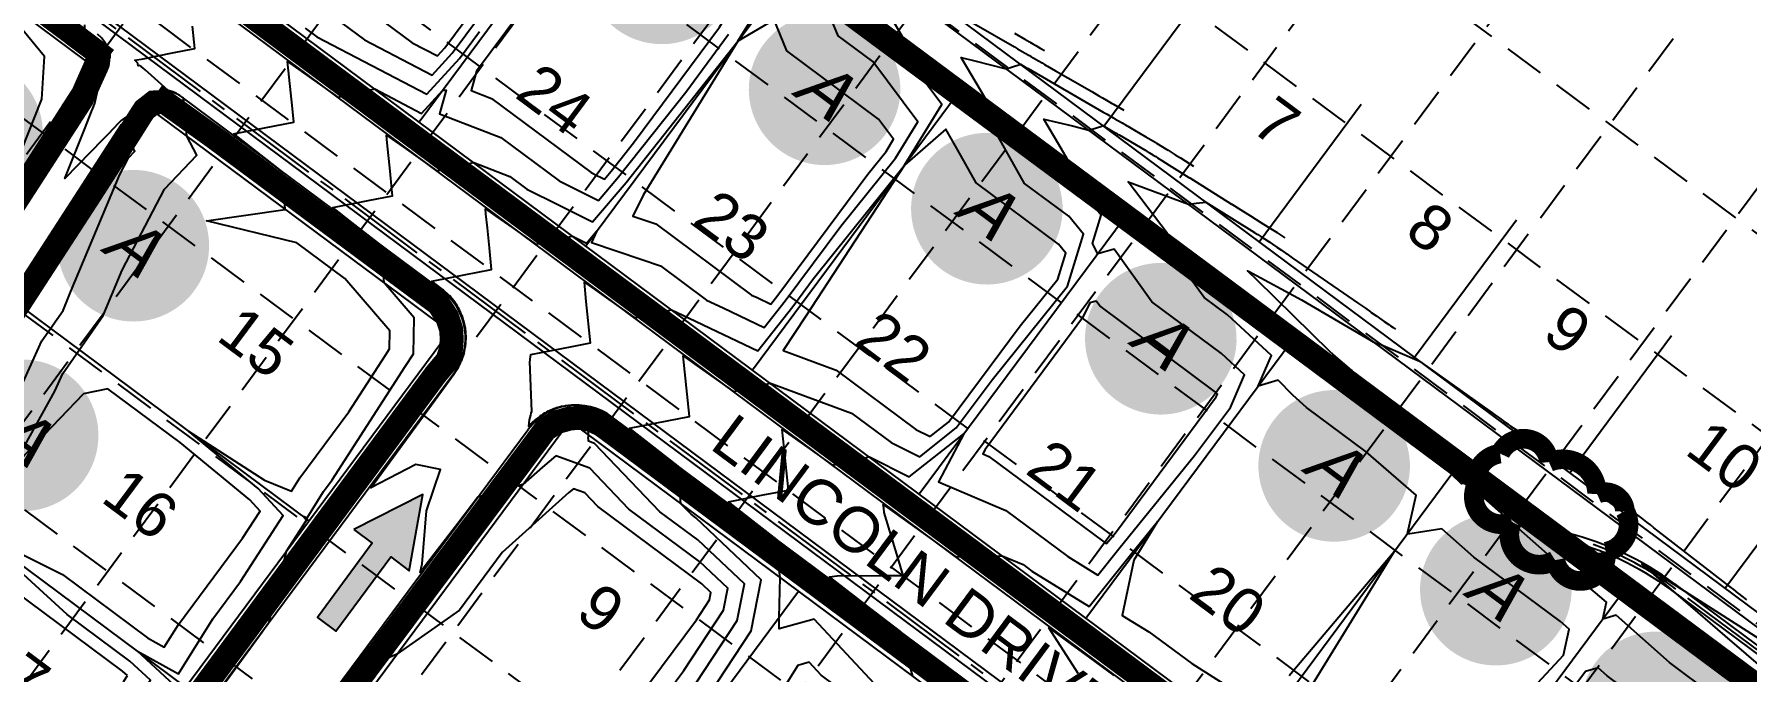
# Model space of a CAD drawing. Header units: feet. Extents: x 2260 to 6199, y 3666 to 7344.
# Drawn here: x 3782 to 4353, y 6305 to 6517 of the extents above; entities that cross this region are included whole.
import ezdxf
from ezdxf.enums import TextEntityAlignment as Align

# ---------------------------------------------------------------- set-up
doc = ezdxf.new("R2010")
doc.units = ezdxf.units.FT
doc.header["$LTSCALE"] = 40
doc.header["$MEASUREMENT"] = 0
doc.linetypes.add('CENTER2', pattern=[1.125, 0.75, -0.125, 0.125, -0.125])
doc.linetypes.add('HIDDEN', pattern=[0.375, 0.25, -0.125])
doc.layers.get('0').update_dxf_attribs({"linetype": 'CONTINUOUS'})
for name, color, linetype in [('ALTURA LOGO', 4, 'CONTINUOUS'), ('BOUNDARY-LINE', 1, 'CONTINUOUS'), ('CL-STORM', 4, 'CENTER2'), ('CONTROL', 8, 'CONTINUOUS'), ('EOP-PROP', 4, 'CONTINUOUS'), ('EROSION BLANKETS', 84, 'CONTINUOUS'), ('FLOW-ARROWS', 253, 'CONTINUOUS'), ('GRID', 254, 'HIDDEN'), ('INLET', 3, 'CONTINUOUS'), ('INLET PROTECTION', 5, 'CONTINUOUS'), ('LOT-NOS', 4, 'CONTINUOUS'), ('lots-line', 4, 'CONTINUOUS'), ('PC', 43, 'CONTINUOUS'), ('ST-ROW', 2, 'CONTINUOUS'), ('STORM', 3, 'CONTINUOUS'), ('STREET-NAME', 3, 'CONTINUOUS')]:
    doc.layers.add(name, color=color, linetype=linetype)
doc.styles.add('altura', font='ARIAL.TTF', dxfattribs={"oblique": 15})
doc.styles.get("Standard").update_dxf_attribs({"font": 'ARIAL.TTF'})

# ---------------------------------------------------------------- blocks, each defined once
blk = doc.blocks.new('arrow')
blk.add_lwpolyline([(-67.01, -25.36), (-59.33, -25.42), (-59.57, -56.14), (-51.89, -56.2), (-51.65, -25.48), (-43.97, -25.54), (-55.3, -2.41), (-67.01, -25.36)], close=True)
at = {"color": 254}
for points in [[(-43.97, -25.54), (-67.01, -25.36), (-55.3, -2.41), (-67.01, -25.36)], [(-59.57, -56.14), (-51.89, -56.2), (-59.33, -25.42), (-51.65, -25.48)]]:
    blk.add_solid(points, dxfattribs=at)

msp = doc.modelspace()

# ---------------------------------------------------------------- hatches: boundary and pattern name
at = {"layer": 'ALTURA LOGO'}
h = msp.add_hatch(color=42, dxfattribs=at)
edge = h.paths.add_edge_path()
edge.add_ellipse((3991.58, 6539.26), major_axis=(15.08, 20.26), ratio=1, start_angle=269.9984, end_angle=449.9984)
edge.add_ellipse((3991.58, 6539.26), major_axis=(15.08, 20.26), ratio=1, start_angle=89.9974, end_angle=269.9974)
h.paths.add_polyline_path([(3967.12, 6544.51), (4003.3, 6517.57), (4016.68, 6535.54), (3980.49, 6562.47)], flags=24)
h = msp.add_hatch(color=42, dxfattribs=at)
edge = h.paths.add_edge_path()
edge.add_ellipse((4045.85, 6498.99), major_axis=(15.08, 20.26), ratio=1, start_angle=269.9984, end_angle=449.9984)
edge.add_ellipse((4045.85, 6498.99), major_axis=(15.08, 20.26), ratio=1, start_angle=89.9974, end_angle=269.9974)
h.paths.add_polyline_path([(4021.39, 6504.23), (4057.57, 6477.3), (4070.94, 6495.26), (4034.76, 6522.2)], flags=24)
h = msp.add_hatch(color=42, dxfattribs=at)
edge = h.paths.add_edge_path()
edge.add_ellipse((3760.08, 6484.18), major_axis=(15.08, 20.26), ratio=1, start_angle=269.9984, end_angle=449.9984)
edge.add_ellipse((3760.08, 6484.18), major_axis=(15.08, 20.26), ratio=1, start_angle=89.9974, end_angle=269.9974)
h.paths.add_polyline_path([(3735.62, 6489.42), (3771.8, 6462.49), (3785.17, 6480.45), (3748.99, 6507.38)], flags=24)
h = msp.add_hatch(color=42, dxfattribs=at)
edge = h.paths.add_edge_path()
edge.add_ellipse((4099.94, 6459.2), major_axis=(15.08, 20.26), ratio=1, start_angle=269.9984, end_angle=449.9984)
edge.add_ellipse((4099.94, 6459.2), major_axis=(15.08, 20.26), ratio=1, start_angle=89.9974, end_angle=269.9974)
h.paths.add_polyline_path([(4075.48, 6464.44), (4111.66, 6437.51), (4125.03, 6455.47), (4088.85, 6482.41)], flags=24)
h = msp.add_hatch(color=42, dxfattribs=at)
edge = h.paths.add_edge_path()
edge.add_ellipse((3815.46, 6446.88), major_axis=(15.08, 20.26), ratio=1, start_angle=269.9984, end_angle=449.9984)
edge.add_ellipse((3815.46, 6446.88), major_axis=(15.08, 20.26), ratio=1, start_angle=89.9974, end_angle=269.9974)
h.paths.add_polyline_path([(3791, 6452.13), (3827.18, 6425.19), (3840.55, 6443.15), (3804.37, 6470.09)], flags=24)
h = msp.add_hatch(color=42, dxfattribs=at)
edge = h.paths.add_edge_path()
edge.add_ellipse((4157.92, 6415.89), major_axis=(15.08, 20.26), ratio=1, start_angle=269.9984, end_angle=449.9984)
edge.add_ellipse((4157.92, 6415.89), major_axis=(15.08, 20.26), ratio=1, start_angle=89.9974, end_angle=269.9974)
h.paths.add_polyline_path([(4133.46, 6421.13), (4169.64, 6394.2), (4183.01, 6412.16), (4146.83, 6439.1)], flags=24)
h = msp.add_hatch(color=42, dxfattribs=at)
edge = h.paths.add_edge_path()
edge.add_ellipse((3778.57, 6383.72), major_axis=(15.08, 20.26), ratio=1, start_angle=269.9984, end_angle=449.9984)
edge.add_ellipse((3778.57, 6383.72), major_axis=(15.08, 20.26), ratio=1, start_angle=89.9974, end_angle=269.9974)
h.paths.add_polyline_path([(3754.11, 6388.97), (3790.29, 6362.03), (3803.66, 6379.99), (3767.48, 6406.93)], flags=24)
h = msp.add_hatch(color=42, dxfattribs=at)
edge = h.paths.add_edge_path()
edge.add_ellipse((4215.7, 6373.55), major_axis=(15.08, 20.26), ratio=1, start_angle=269.9984, end_angle=449.9984)
edge.add_ellipse((4215.7, 6373.55), major_axis=(15.08, 20.26), ratio=1, start_angle=89.9974, end_angle=269.9974)
h.paths.add_polyline_path([(4191.24, 6378.79), (4227.42, 6351.85), (4240.79, 6369.82), (4204.61, 6396.75)], flags=24)
h = msp.add_hatch(color=42, dxfattribs=at)
edge = h.paths.add_edge_path()
edge.add_ellipse((4269.59, 6332.33), major_axis=(15.08, 20.26), ratio=1, start_angle=269.9984, end_angle=449.9984)
edge.add_ellipse((4269.59, 6332.33), major_axis=(15.08, 20.26), ratio=1, start_angle=89.9974, end_angle=269.9974)
h.paths.add_polyline_path([(4245.13, 6337.57), (4281.31, 6310.64), (4294.68, 6328.6), (4258.5, 6355.53)], flags=24)
h = msp.add_hatch(color=42, dxfattribs=at)
edge = h.paths.add_edge_path()
edge.add_ellipse((4323.19, 6293.14), major_axis=(15.08, 20.26), ratio=1, start_angle=269.9984, end_angle=449.9984)
edge.add_ellipse((4323.19, 6293.14), major_axis=(15.08, 20.26), ratio=1, start_angle=89.9974, end_angle=269.9974)
h.paths.add_polyline_path([(4298.72, 6298.38), (4334.91, 6271.45), (4348.28, 6289.41), (4312.1, 6316.34)], flags=24)

# ---------------------------------------------------------------- linework, layer by layer
at = {"layer": 'BOUNDARY-LINE', "color": 7}
msp.add_line((4435.88, 6265.94), (3811.86, 6729.77), dxfattribs=at)
at = {"layer": 'CL-STORM', "color": 7}
for p, q in [((4379.6, 6095.57), (3749.2, 6564.15)), ((4429.91, 6257.91), (4328.45, 6333.33))]:
    msp.add_line(p, q, dxfattribs=at)
msp.add_arc((4268.8, 6253.07), 100, 53.3765, 76.0822, dxfattribs=at)
at = {"layer": 'EOP-PROP', "color": 7}
for p, q in [((4433.49, 6262.73), (3817.9, 6720.3)), ((4426.33, 6253.1), (3810.74, 6710.66)), ((4394.99, 6116.28), (3734.09, 6607.53)), ((3801.74, 6494.33), (3806.66, 6505.13)), ((3918.07, 6432.15), (3831.73, 6496.33)), ((3801.74, 6494.33), (3731.24, 6385.45)), ((3811.39, 6487.15), (3818.28, 6494.93)), ((3811.39, 6487.15), (3741.31, 6378.93)), ((3532.61, 5880.05), (3922.19, 6404.17)), ((4376.5, 6091.4), (3975.05, 6389.8)), ((3557.48, 5861.54), (3947.07, 6385.68))]:
    msp.add_line(p, q, dxfattribs=at)
for centre, radius, start, end in [((3797.56, 6509.27), 10, 335.5092, 53.3765), ((3825.76, 6488.31), 10, 53.3765, 138.4812), ((3906.14, 6416.1), 20, 323.3765, 53.3765), ((3963.12, 6373.75), 20, 53.3765, 143.3765)]:
    msp.add_arc(centre, radius, start, end, dxfattribs=at)
at = {"layer": 'EROSION BLANKETS', "const_width": 8}
for points in [[(4602.61, 6185.54), (4594.7, 6185.77), (4581.32, 6188.16), (4548.13, 6193.66), (4524.08, 6198.81), (4500.36, 6207.34), (4479.13, 6216.28), (4450.8, 6231.64), (4430.94, 6244.43), (4165.96, 6441.59), (4022.75, 6547.63), (3801.04, 6712.75), (3796.89, 6714.47), (3794.32, 6715.02), (3793.53, 6715.06)], [(3752.68, 6599.32), (4178.75, 6282.76), (4404.64, 6114.81), (4413.53, 6108.72), (4433.02, 6097.11), (4451.27, 6088.64), (4461.99, 6084.14), (4485.49, 6075.83), (4501.27, 6071.76), (4522.49, 6067.49), (4546.56, 6065.09), (4580.65, 6064.83), (4598.92, 6066.37), (4605.35, 6068.5), (4607.87, 6070.86), (4610.49, 6074.4), (4612.13, 6078.17), (4612.4, 6081.29), (4612.25, 6086.79), (4608.82, 6122.23), (4603.5, 6181.15), (4602.91, 6188.52)], [(3626.94, 6453.09), (3647.5, 6485.62), (3660.9, 6511.98), (3680.07, 6549.72), (3694.84, 6574.31), (3701.06, 6581.16), (3706.58, 6580.88), (3716.31, 6577.5), (3740.2, 6558.66), (3793.82, 6518.55), (3806.63, 6508.9)], [(3723.69, 6381.51), (3761.43, 6439.52), (3761.75, 6439.95), (3763.67, 6442.91), (3766.49, 6447.25), (3798.73, 6497.43), (3800.72, 6501.97), (3802.82, 6506.68), (3803.97, 6510.09), (3803.96, 6512.1)], [(3827.18, 6494.85), (3822.25, 6494.58), (3819.14, 6492.15), (3818, 6490.39), (3814.28, 6484.49), (3801.41, 6464.47), (3779.06, 6430.1), (3739.82, 6369.14)], [(3822.68, 6497.02), (3842.26, 6483.03), (3917.15, 6427.5), (3920.01, 6423.14), (3921.36, 6419.07), (3921.59, 6415.67), (3921.28, 6412.19), (3920.13, 6408.69), (3916.19, 6404.02), (3836.78, 6296.86)], [(3888.24, 6299.25), (3952.84, 6385.69), (3956.5, 6388.09), (3960.99, 6389.35), (3964.54, 6389.58), (3968.22, 6388.74), (3971.27, 6387.33), (3973.4, 6385.81), (4379.05, 6084.31), (4392.82, 6074.72), (4408.69, 6065.45), (4411.34, 6064.09)]]:
    msp.add_lwpolyline(points, dxfattribs=at)
at = {"layer": 'FLOW-ARROWS', "color": 7}
for points in [[(3994.27, 6483.01, 0, 1.67, 0), (3997.3, 6486.99, 0, 0, 0), (4005.58, 6497.87, 0, 0, 0)], [(4087.36, 6492.42, 0, 1.67, 0), (4084.3, 6488.46, 0, 0, 0), (4080.23, 6483.18, 0, 0, 0)], [(4049.84, 6441.7, 0, 1.67, 0), (4052.87, 6445.68, 0, 0, 0), (4061.15, 6456.57, 0, 0, 0)], [(4142.93, 6451.12, 0, 1.67, 0), (4139.87, 6447.16, 0, 0, 0), (4135.8, 6441.87, 0, 0, 0)], [(3822.18, 6432.66, 0, 1.67, 0), (3818.53, 6429.25, 0, 0, 0), (3813.42, 6424.46, 0, 0, 0)], [(3806.43, 6412.3, 0, 1.67, 0), (3808.65, 6416.78, 0, 0, 0), (3811.12, 6421.76, 0, 0, 0)], [(4105.41, 6400.4, 0, 1.67, 0), (4108.44, 6404.38, 0, 0, 0), (4116.72, 6415.26, 0, 0, 0)], [(4198.5, 6409.81, 0, 1.67, 0), (4195.45, 6405.85, 0, 0, 0), (4191.37, 6400.57, 0, 0, 0)], [(3839.12, 6382.44, 0, 1.67, 0), (3835.11, 6385.43, 0, 0, 0), (3823.96, 6393.72, 0, 0, 0)], [(4160.98, 6359.09, 0, 1.67, 0), (4164.01, 6363.07, 0, 0, 0), (4172.29, 6373.95, 0, 0, 0)], [(4254.07, 6368.51, 0, 1.67, 0), (4251.02, 6364.55, 0, 0, 0), (4246.94, 6359.26, 0, 0, 0)], [(3932.99, 6344.23, 0, 1.67, 0), (3931.07, 6339.61, 0, 0, 0), (3925.94, 6327.29, 0, 0, 0)], [(3797.96, 6327.06, 0, 1.67, 0), (3793.94, 6330.05, 0, 0, 0), (3782.8, 6338.35, 0, 0, 0)], [(4216.55, 6317.79, 0, 1.67, 0), (4219.58, 6321.77, 0, 0, 0), (4227.86, 6332.65, 0, 0, 0)], [(4309.64, 6327.2, 0, 1.67, 0), (4306.59, 6323.24, 0, 0, 0), (4302.51, 6317.96, 0, 0, 0)]]:
    msp.add_lwpolyline(points, format="xyseb", dxfattribs=at)
at = {"layer": 'GRID', "linetype": 'HIDDEN', "ltscale": 1.35}
for p, q in [((3427.64, 7139.57), (6030.07, 5210.4)), ((3395.08, 7098.88), (5997.51, 5169.71)), ((3363.96, 7056.9), (5966.39, 5127.73)), ((3332.84, 7014.93), (5935.28, 5085.76)), ((3301.73, 6972.95), (5904.16, 5043.78)), ((3270.61, 6930.98), (5873.05, 5001.81)), ((3239.5, 6889.01), (5841.93, 4959.83)), ((4065.21, 6862.27), (2976.02, 5392.97)), ((3208.38, 6847.03), (5810.82, 4917.86)), ((4107.19, 6831.16), (3018, 5361.86)), ((3177.27, 6805.06), (5779.7, 4875.88)), ((4149.16, 6800.04), (3059.97, 5330.74)), ((4191.13, 6768.93), (3101.95, 5299.63)), ((4233.11, 6737.81), (3143.92, 5268.51)), ((4275.08, 6706.7), (3185.9, 5237.39)), ((4317.06, 6675.58), (3227.87, 5206.28)), ((4359.03, 6644.46), (3269.85, 5175.16)), ((4401.01, 6613.35), (3311.82, 5144.05)), ((4442.98, 6582.23), (3353.8, 5112.93)), ((4484.96, 6551.12), (3395.77, 5081.82))]:
    msp.add_line(p, q, dxfattribs=at)
at = {"layer": 'INLET', "color": 7}
msp.add_lwpolyline([(4293.6, 6351.14), (4292.1, 6349.13), (4280.07, 6358.08), (4281.56, 6360.09)], close=True, dxfattribs=at)
msp.add_lwpolyline([(4293.6, 6351.14), (4292.1, 6349.13), (4280.07, 6358.08), (4281.56, 6360.09)], close=True, dxfattribs=at)
msp.add_lwpolyline([(4293.6, 6351.14), (4292.1, 6349.13), (4280.07, 6358.08), (4281.56, 6360.09)], close=True, dxfattribs=at)
at = {"layer": 'INLET PROTECTION', "color": 170, "ltscale": 100, "const_width": 6.54}
msp.add_lwpolyline([(4287.32, 6374.81, 0.520567), (4287.32, 6374.81, 0.765195), (4271.01, 6377.64, 0.417879), (4262.95, 6366.93, 0.6649), (4275, 6354.79, 0.744833), (4289.36, 6342.15, 0.975642), (4306.21, 6344.93, 0.520567), (4312.63, 6358.57, 0.520567), (4303.33, 6364.23, 0.540264), (4287.32, 6374.81)], format="xyb", close=True, dxfattribs=at)
at = {"layer": 'lots-line', "color": 7}
for p, q in [((4423.94, 6249.89), (3799.93, 6713.72)), ((3910.69, 6488.1), (3979.29, 6580.4)), ((3966.26, 6446.8), (4034.86, 6539.09)), ((4138.91, 6486.67), (4172.97, 6532.5)), ((3803.97, 6505.13), (3727.88, 6387.62)), ((4021.83, 6405.49), (4090.43, 6497.79)), ((3820.05, 6493.17), (3744.67, 6376.75)), ((4190.68, 6448.2), (4224.71, 6493.98)), ((4077.4, 6364.19), (4146, 6456.48)), ((4242.44, 6409.72), (4276.45, 6455.47)), ((3777.3, 6427.14), (3874, 6355.26)), ((4294.21, 6371.24), (4328.19, 6416.95)), ((4132.97, 6322.88), (4201.57, 6415.18)), ((4345.97, 6332.76), (4379.93, 6378.44)), ((4188.54, 6281.58), (4257.14, 6373.87)), ((3739.67, 6369.14), (3832.84, 6299.89)), ((4037.2, 6331.76), (3989.53, 6267.62)), ((4244.11, 6240.27), (4312.71, 6332.57))]:
    msp.add_line(p, q, dxfattribs=at)
at = {"layer": 'PC', "color": 43, "flags": 128}
for points, elevation in [([(4010.79, 6519.61), (4013.29, 6523.65), (4011.39, 6526.21), (3978.84, 6550.41), (3973.89, 6562.71), (3961.39, 6556.32), (3949.34, 6531.3), (3929.81, 6505.04), (3928.06, 6498.54), (3934.85, 6495.93), (3968.08, 6471.23), (3970.18, 6470.19), (3971.21, 6469.67), (3972.46, 6469.05), (3974.7, 6471.68), (3982.15, 6481.09), (4010.79, 6519.61)], 559), ([(3876.59, 6538.11), (3908.36, 6514.49), (3916.81, 6510.08), (3919.33, 6512.83), (3948.41, 6551.96)], 561), ([(3766.66, 6449.68), (3784.95, 6495.71), (3785.86, 6509.94), (3767.14, 6532.51)], 561), ([(3839.48, 6292.36), (3858.39, 6318.27), (3860.78, 6321.56), (3862.18, 6327.33), (3866.51, 6345.19), (3873.13, 6355.43), (3871.78, 6356.91), (3873.42, 6356.26), (3878.89, 6365.04), (3881.73, 6368.86), (3906.07, 6406.67), (3908.85, 6410.89), (3909.08, 6422.81), (3899.04, 6434.46), (3898.51, 6441.63), (3898.13, 6446.97), (3888.33, 6454.63), (3881.95, 6459.63), (3893.75, 6461.92), (3901.88, 6463.5), (3901.66, 6465.71), (3901.05, 6471.74), (3900.1, 6481.13), (3899.84, 6483.71), (3901.77, 6482.34), (3906.47, 6479.03), (3916.63, 6471.85), (3923.32, 6473.34), (3928.89, 6474.58), (3940.99, 6469.92), (3946.58, 6465.76), (3957.11, 6460.52), (3962.27, 6457.95), (3968.5, 6454.85), (3979.68, 6467.97), (4016.96, 6515.02), (4029.48, 6535.24)], 557), ([(3874.66, 6528.73), (3892.5, 6515.47), (3915.04, 6503.71), (3921.74, 6511.04), (3939.64, 6535.12)], 560), ([(3977.46, 6276.53), (3998.94, 6305.43), (4012.13, 6325.48), (4013.56, 6332.78), (4004.25, 6341.59), (3980.62, 6359.15), (3967.56, 6372.81), (3956.25, 6376.9), (3951.79, 6373.17), (3945.24, 6367.29), (3941.73, 6366.3), (3930.28, 6363.09), (3923.58, 6354.38), (3912.69, 6340.21), (3911.82, 6339.07), (3911.06, 6338.07), (3911.73, 6340.92), (3913.21, 6358.55), (3917.85, 6372.34), (3909.63, 6374.02), (3894.61, 6366.22), (3918.13, 6398.47), (3921.39, 6402.92), (3922.27, 6404.12), (3922.73, 6404.76), (3922.85, 6404.93), (3923.28, 6405.58), (3923.4, 6405.77), (3923.78, 6406.43), (3923.9, 6406.65), (3924.02, 6406.88), (3924.36, 6407.54), (3924.66, 6408.2), (3924.78, 6408.46), (3925.03, 6409.11), (3925.14, 6409.4), (3925.24, 6409.7), (3925.46, 6410.35), (3925.56, 6410.68), (3925.74, 6411.32), (3925.82, 6411.67), (3925.96, 6412.31), (3926.07, 6412.92), (3926.13, 6413.3), (3926.18, 6413.7), (3926.26, 6414.3), (3926.29, 6414.72), (3926.33, 6415.31), (3926.34, 6415.75), (3926.36, 6416.32), (3926.34, 6416.87), (3926.33, 6417.33), (3926.29, 6417.86), (3926.25, 6418.34), (3926.19, 6418.83), (3926.13, 6419.34), (3926.04, 6419.83), (3925.95, 6420.34), (3925.84, 6420.8), (3925.72, 6421.33), (3925.6, 6421.77), (3925.44, 6422.3), (3925.26, 6422.85), (3925.12, 6423.26), (3924.97, 6423.65), (3924.75, 6424.21), (3924.49, 6424.77), (3924.33, 6425.13), (3924.15, 6425.47), (3923.86, 6426.03), (3923.68, 6426.35), (3923.35, 6426.91), (3922.98, 6427.48), (3922.8, 6427.76), (3922.61, 6428.03), (3922.2, 6428.59), (3921.75, 6429.15), (3921.56, 6429.38), (3921.37, 6429.6), (3920.89, 6430.14), (3920.36, 6430.68), (3920.17, 6430.87), (3919.99, 6431.04), (3919.42, 6431.56), (3918.81, 6432.07), (3918.64, 6432.21), (3918.38, 6432.42), (3918.31, 6432.47), (3914.92, 6435.12), (3921.18, 6436.34), (3934.85, 6438.99), (3934.13, 6446.17), (3933.45, 6452.85), (3932.98, 6457.49), (3932.81, 6459.2), (3936.33, 6456.72), (3942.05, 6452.68), (3946.72, 6449.37), (3949.6, 6447.35), (3952.57, 6448.01), (3955.21, 6448.59), (3961.86, 6450.07), (3966.52, 6447.75), (3969.99, 6451.82), (3968.11, 6447.97), (3984.89, 6442.33), (3991.16, 6440.22), (4006.53, 6428.79), (4012.04, 6426.17), (4025.77, 6419.63), (4032.76, 6428.52), (4051.23, 6453.37), (4069.45, 6476.01), (4076.89, 6488.09), (4061.93, 6508.22), (4050.39, 6516.8), (4044.08, 6532.24)], 556), ([(3994.75, 6288.63), (4016.74, 6322.06), (4019.12, 6334.21), (4003.61, 6348.89), (3990.97, 6358.28), (3969.21, 6381.05), (3967.13, 6381.8), (3967.12, 6381.87), (3967.15, 6381.99), (3967.13, 6382.33), (3967.03, 6382.93), (3967.11, 6383.28), (3967.14, 6383.37), (3967.16, 6383.41), (3967.16, 6383.42), (3967.16, 6383.42), (3967.17, 6383.43), (3967.16, 6384.2), (3967.12, 6384.33), (3967.04, 6385.62), (3966.97, 6386.58), (3966.78, 6387.05), (3966.53, 6387.65), (3966.39, 6388.48), (3966.29, 6389.1), (3965.87, 6389.91), (3964.97, 6392.09), (3964.61, 6392.6), (3964.15, 6393.2), (3963.71, 6393.73), (3963.5, 6393.75), (3963.49, 6393.75), (3963.48, 6393.75), (3962.49, 6393.77), (3961.6, 6393.74), (3961.49, 6393.74), (3960.66, 6393.67), (3960.49, 6393.66), (3959.71, 6393.56), (3959.49, 6393.53), (3959.24, 6393.49), (3958.5, 6393.35), (3958.2, 6393.28), (3957.52, 6393.12), (3956.92, 6392.95), (3956.55, 6392.84), (3956, 6392.66), (3955.59, 6392.52), (3955.14, 6392.34), (3954.65, 6392.14), (3954.15, 6391.91), (3953.73, 6391.72), (3953.19, 6391.44), (3952.83, 6391.25), (3952.51, 6391.07), (3951.95, 6390.74), (3951.35, 6390.34), (3951.1, 6390.18), (3950.89, 6390.02), (3950.28, 6389.58), (3950.11, 6389.45), (3949.48, 6388.94), (3949.36, 6388.83), (3948.72, 6388.26), (3948.64, 6388.18), (3947.99, 6387.54), (3947.96, 6387.5), (3947.3, 6386.78), (3947.24, 6386.71), (3947.25, 6386.81), (3947.38, 6387.88), (3947.53, 6388.84), (3947.71, 6389.69), (3947.9, 6390.44), (3948.1, 6391.12), (3948.32, 6391.71), (3947.66, 6408.31), (3947.69, 6408.75), (3947.71, 6409.08), (3947.89, 6410.61), (3961.67, 6413.29), (3967.82, 6414.48), (3966.43, 6428.26), (3965.78, 6434.69), (3977.4, 6426.49), (3982.57, 6422.84), (3985.89, 6423.58), (3990.63, 6424.63), (3994.83, 6425.56), (4000.72, 6422.76), (4023.6, 6411.86), (4035.25, 6426.67), (4042.17, 6435.99), (4072.53, 6473.71), (4084.94, 6493.86), (4071.63, 6511.77), (4071.69, 6515.15), (4071.72, 6516.68), (4065.82, 6526.64)], 555), ([(4083.56, 6527.82), (4109.15, 6513.06), (4110.17, 6512.47), (4110.94, 6512.03), (4112.72, 6511), (4113.5, 6510.55), (4113.66, 6510.46), (4113.8, 6510.38), (4114.11, 6510.19), (4114.57, 6509.93), (4115.36, 6509.47), (4115.43, 6509.43), (4117.11, 6508.47), (4118.35, 6507.75), (4119.17, 6507.28), (4119.75, 6506.94), (4120.19, 6506.69), (4122.87, 6505.14), (4126.96, 6502.79), (4134.92, 6498.19), (4137.3, 6496.82), (4138.43, 6496.17), (4139.81, 6495.37), (4141.53, 6494.38), (4142.2, 6493.99), (4145.56, 6492.06)], 555), ([(3769.34, 6348.56), (3791.79, 6337.36), (3820.12, 6316.3), (3825.76, 6313.21), (3830.49, 6320.73), (3851.84, 6349.45), (3857.69, 6358.5), (3854.27, 6362.24), (3831.04, 6381.28), (3806.96, 6399.18), (3798.88, 6397.56), (3775.13, 6372.91), (3789.26, 6398.41), (3791.93, 6404.3), (3805.41, 6423.68), (3806.25, 6425.71), (3811.71, 6438.78), (3825.83, 6465.69), (3836.58, 6476.99), (3833.23, 6483.38), (3832.96, 6487.22), (3832.19, 6495.99), (3831.96, 6496.17), (3831.74, 6496.34), (3831.71, 6496.36), (3830.94, 6496.95), (3830.78, 6497.05), (3830.1, 6497.47), (3829.76, 6497.64), (3829.21, 6497.9), (3828.66, 6498.11), (3828.3, 6498.24), (3827.49, 6498.46), (3827.37, 6498.49), (3827.02, 6498.55), (3821.46, 6503.56), (3819.34, 6505.44), (3818.59, 6506.1), (3818.2, 6506.42), (3817.97, 6506.61), (3817.81, 6506.73), (3817.71, 6506.81), (3817.63, 6506.87), (3817.02, 6506.83), (3816.98, 6507.47), (3816.97, 6507.51), (3816.96, 6507.56), (3816.94, 6507.62), (3816.92, 6507.68), (3816.88, 6507.75), (3816, 6508.64), (3818.68, 6509.16), (3828.51, 6511.07), (3835.94, 6512.51), (3835.18, 6520.04)], 559), ([(3776.74, 6397.04), (3784.96, 6415.18), (3792.01, 6425.33), (3794.55, 6431.41), (3810.92, 6470.63), (3813.79, 6476.1), (3815.97, 6478.4), (3814.52, 6481.16), (3816.49, 6485.35), (3816.67, 6487.95), (3816.95, 6491.66), (3814.81, 6491.02), (3811.42, 6488.61), (3810.54, 6487.7), (3807.02, 6484.07), (3805.28, 6482.27), (3792.63, 6469.22), (3799.36, 6486.11), (3801.54, 6491.56), (3802.16, 6493.13), (3802.63, 6494.3), (3803.51, 6498.34), (3803.24, 6500.54), (3802.73, 6503.9), (3802.89, 6504.7), (3802.51, 6506.21), (3801.63, 6510.35), (3801.23, 6511.09), (3800.72, 6511.71), (3800.14, 6512.2), (3799.64, 6512.49), (3799.23, 6520.48)], 560), ([(3872.73, 6519.35), (3876.63, 6516.45), (3913.26, 6497.33), (3924.15, 6509.24), (3930.86, 6518.27)], 559), ([(4029.05, 6522.07), (4016.96, 6515.02), (3985.38, 6463.73), (3981.96, 6456.74), (3987.56, 6454.86), (3989.65, 6454.16), (4021.53, 6430.46), (4023.36, 6429.59), (4027.94, 6427.41), (4030.27, 6430.37), (4060.29, 6470.76), (4066.36, 6478.3), (4068.84, 6482.33), (4063.85, 6489.04), (4033.25, 6511.79), (4029.05, 6522.07)], 557), ([(3828.98, 6300.65), (3816.79, 6311.82), (3830.49, 6304.31), (3841.97, 6322.56), (3851.21, 6335), (3865.41, 6356.97), (3857.1, 6366.05), (3833.87, 6385.09), (3859.12, 6368.77), (3868.22, 6365.14), (3870.96, 6369.53), (3887.29, 6391.5), (3899.46, 6410.41), (3900.85, 6412.52), (3900.96, 6418.48), (3885.93, 6435.93), (3869.93, 6447.82), (3839.8, 6455.11), (3866.09, 6458.95), (3865.62, 6465.32), (3865.16, 6471.48), (3849.42, 6483.79), (3848.98, 6484.13), (3849.42, 6484.22), (3868.91, 6488), (3868.45, 6492.61), (3866.87, 6508.21), (3878.57, 6499.95), (3883.66, 6496.36), (3890.24, 6497.82), (3895.92, 6499.08), (3911.48, 6490.96), (3918.57, 6498.7), (3919.68, 6498.69), (3917.54, 6490.76), (3937.92, 6482.92), (3957.33, 6468.5), (3963.65, 6465.35), (3966.74, 6463.81), (3970.48, 6461.95), (3977.19, 6469.83), (3999.56, 6498.05), (4013.88, 6517.31)], 558), ([(4109.16, 6517.64), (4112.61, 6515.65), (4114.14, 6514.76), (4114.44, 6514.59), (4114.71, 6514.43), (4115.32, 6514.08), (4116.22, 6513.57), (4117.75, 6512.68), (4117.88, 6512.61), (4119.19, 6511.85)], 556), ([(3990.57, 6271.82), (4021.35, 6318.63), (4024.69, 6335.64), (4002.97, 6356.2), (4001.33, 6357.41), (3997.98, 6360.92), (3997.32, 6369.85), (3997.04, 6373.45), (3989.92, 6379.02), (3980.85, 6386.11), (3993.4, 6388.54), (4000.8, 6389.98), (4000.04, 6397.47), (3998.75, 6410.18), (4004.19, 6406.35), (4015.54, 6398.33), (4023.61, 6400.12), (4027.8, 6401.06), (4033.51, 6398.96), (4054.87, 6391.14), (4068.02, 6381.37), (4077.55, 6376.58), (4089.74, 6386.17), (4101.67, 6402.22), (4126.82, 6433.36), (4132.18, 6450.74), (4127.24, 6456.68), (4112.48, 6467.65), (4100.27, 6489.34), (4099.17, 6491.29), (4099.23, 6494.66), (4099.26, 6496.21), (4098.15, 6498.08), (4091.36, 6509.56), (4095.89, 6508.44), (4106.42, 6505.84), (4110.89, 6507.28), (4111.1, 6507.34), (4112.61, 6506.47), (4112.67, 6506.44), (4112.72, 6506.41), (4112.82, 6506.35), (4112.87, 6506.33), (4112.88, 6506.32), (4112.88, 6506.32), (4112.9, 6506.31), (4112.93, 6506.29), (4112.98, 6506.26), (4112.98, 6506.26), (4113.08, 6506.2), (4113.15, 6506.16), (4113.2, 6506.13), (4113.24, 6506.11), (4113.26, 6506.1), (4113.42, 6506.01), (4113.66, 6505.87), (4138.73, 6491.41), (4140.01, 6490.67), (4140.62, 6490.32), (4141.36, 6489.89), (4142.29, 6489.36), (4142.65, 6489.15), (4144.79, 6487.91), (4145.07, 6487.75), (4145.63, 6487.43), (4145.94, 6487.25), (4146.49, 6486.93), (4146.9, 6486.69), (4146.93, 6486.67), (4149.14, 6485.38), (4152.91, 6483.17), (4153.75, 6482.68), (4156.25, 6481.21), (4156.53, 6481.05), (4159.96, 6478.9), (4160.36, 6478.66), (4162.73, 6477.17), (4164.47, 6476.09), (4168.84, 6473.35)], 554), ([(4062.52, 6300.95), (4042.43, 6322.54), (4030.69, 6319.3), (4030.76, 6323.09), (4031, 6336.38), (4030.82, 6338), (4030.01, 6348.95), (4022.06, 6355.16), (4013.83, 6361.6), (4025.43, 6363.85), (4033.77, 6365.47), (4032.35, 6379.47), (4031.72, 6385.68), (4040.26, 6379.65), (4048.51, 6373.83), (4059.23, 6376.21), (4060.82, 6376.51), (4074.03, 6369.87), (4092.31, 6384.25), (4083.8, 6368.24), (4106.32, 6358.68), (4126.92, 6343.37), (4136.95, 6337.18), (4143.94, 6345.88), (4169.17, 6376.96), (4181.1, 6393.01), (4185.85, 6403.92), (4178.15, 6410.99), (4154.96, 6428.22), (4142.32, 6445.69), (4136.88, 6444.21), (4135.16, 6447.57), (4138.08, 6457.04), (4130.67, 6465.94), (4128.59, 6467.49), (4126.72, 6470.82), (4126.73, 6474.74), (4126.75, 6475.78), (4123.89, 6480.62), (4118.95, 6489.05), (4128.44, 6486.75), (4133.91, 6485.41), (4137.89, 6486.63), (4138.65, 6486.87), (4142.54, 6484.62), (4142.72, 6484.52), (4142.81, 6484.47), (4142.91, 6484.41), (4143.04, 6484.34), (4143.09, 6484.31), (4143.39, 6484.13), (4143.43, 6484.11), (4143.51, 6484.06), (4143.56, 6484.04), (4143.63, 6483.99), (4143.69, 6483.96), (4143.7, 6483.96), (4144.01, 6483.77), (4152.94, 6478.54), (4153.22, 6478.38), (4154.05, 6477.89), (4154.15, 6477.84), (4155.29, 6477.12), (4155.42, 6477.04), (4156.21, 6476.55), (4156.79, 6476.18), (4158.25, 6475.28), (4160.7, 6473.74), (4164.29, 6471.5), (4167.3, 6469.61), (4167.51, 6469.48), (4167.6, 6469.43), (4181.47, 6460.75), (4181.56, 6460.69), (4181.57, 6460.69), (4181.57, 6460.69), (4184.58, 6458.81), (4187.81, 6456.79), (4191.28, 6454.62), (4195.02, 6452.28), (4196.68, 6451.24), (4196.89, 6451.1), (4199.25, 6449.46)], 553), ([(4081.07, 6383.28), (4087.16, 6388.08), (4111.03, 6420.18), (4123.6, 6435.75), (4126.28, 6444.44), (4123.81, 6447.41), (4096.37, 6467.81), (4090.26, 6478.66), (4086.3, 6485.69), (4072.53, 6473.71), (4039.64, 6423.41), (4032.02, 6411.94), (4038.99, 6409.39), (4049.66, 6405.48), (4076.3, 6385.68), (4081.07, 6383.28)], 555), ([(4276.33, 6293.56), (4292.12, 6310.49), (4294.05, 6319.21), (4291.15, 6321.72), (4262.3, 6343.16), (4251.61, 6352.62), (4240.31, 6350.81), (4240.13, 6350.98), (4243.08, 6363.81), (4226.35, 6378.25), (4206.49, 6393.02), (4201.9, 6397.1), (4197.09, 6402.04), (4190.39, 6400.14), (4194.84, 6410.36), (4180.14, 6423.85), (4172.35, 6429.64), (4160.98, 6445.35), (4160.61, 6447.56), (4160.04, 6451.03), (4147.03, 6468.17), (4147.01, 6468.19), (4147.04, 6468.18), (4167.2, 6460.66), (4169.78, 6461), (4172.91, 6461.4), (4189.18, 6451.23), (4189.21, 6451.21), (4189.21, 6451.21), (4189.22, 6451.21), (4190.23, 6450.57), (4191.31, 6449.9), (4192.48, 6449.17), (4193.74, 6448.38), (4194.29, 6448.03), (4194.36, 6447.98), (4195.16, 6447.43), (4196.62, 6446.42), (4198.18, 6445.34), (4199.85, 6444.19), (4199.95, 6444.12), (4200.39, 6443.81), (4201.72, 6442.89), (4223.83, 6427.6), (4226.11, 6426.02), (4227.8, 6424.85), (4228.09, 6424.65), (4229.88, 6423.41), (4230.78, 6422.79), (4232.39, 6421.67), (4233.96, 6420.59), (4234.53, 6420.19), (4235.32, 6419.65), (4235.44, 6419.57), (4236.12, 6419.08)], 552), ([(4342.03, 6297.22), (4327.47, 6308.04), (4309.71, 6323.77), (4305.23, 6322.51), (4306.47, 6328.1), (4298.4, 6335.08), (4289.68, 6341.56), (4259.89, 6367.9), (4258.15, 6367.62), (4254.84, 6370.78), (4255.24, 6372.51), (4232.24, 6392.38), (4223.25, 6403.18), (4222.47, 6404.14), (4221.46, 6405.38), (4215.27, 6410.76), (4214.3, 6411.59), (4190.06, 6435.37), (4187.07, 6438.31), (4186.87, 6438.56), (4187.17, 6438.45), (4204.77, 6428.8), (4229.45, 6414.39), (4231.25, 6413.93), (4244.17, 6408.44), (4268.38, 6391.18), (4269.28, 6390.55), (4270.35, 6389.78), (4270.68, 6389.54), (4271.48, 6388.98), (4272.17, 6388.49), (4273.71, 6387.39), (4273.78, 6387.34), (4274.03, 6387.16), (4274.52, 6386.81), (4276.2, 6385.61), (4276.8, 6385.19), (4285.34, 6379.1), (4286.67, 6378.15)], 551), ([(4099.33, 6379.04), (4098.56, 6377.58), (4100.6, 6376.71), (4138.96, 6348.2), (4139.87, 6347.64), (4140.5, 6348.43), (4142.8, 6351.26), (4176.42, 6396.49), (4176.85, 6397.48), (4176.15, 6398.13), (4137.56, 6426.81), (4136.42, 6428.4), (4134.28, 6427.82), (4131.87, 6422.81), (4099.33, 6379.04)], 554), ([(3972.1, 6280.49), (4003.12, 6322.23), (4007.51, 6328.91), (4007.99, 6331.34), (4004.89, 6334.28), (3970.26, 6360.02), (3965.9, 6364.57), (3962.13, 6365.94), (3960.65, 6364.69), (3938.36, 6344.69), (3924.11, 6325.52), (3903.3, 6310.86), (3898.19, 6308.47), (3885.15, 6302.37)], 557), ([(4075.26, 6303.48), (4074.19, 6307.34), (4071.14, 6318.38), (4062.73, 6324.84), (4048.94, 6335.45), (4048.34, 6335.91), (4047.53, 6336.55), (4050.07, 6336.97), (4065.75, 6336.99), (4072.07, 6337), (4070.26, 6343.05), (4065.76, 6358.07), (4065.59, 6359.42), (4065.42, 6360.63), (4066.27, 6360.03), (4066.89, 6359.59), (4081.02, 6349.44), (4089.63, 6343.26), (4095.65, 6343.39), (4105.09, 6343.61), (4112.04, 6340.66), (4114.89, 6338.53), (4134.03, 6326.71), (4147.37, 6343.33), (4156.83, 6354.99), (4148.93, 6342.16), (4145.07, 6323.75), (4153.98, 6318.31), (4168.21, 6307.73), (4191.69, 6292.9)], 552), ([(4353.23, 6328.98), (4352.18, 6329.8), (4351.75, 6330.13), (4350.72, 6330.93), (4350.37, 6331.2), (4348.89, 6332.35), (4347.71, 6333.26), (4323.73, 6351.84), (4322.29, 6352.96), (4321.1, 6353.88), (4320.37, 6354.44), (4319.89, 6354.82), (4318.22, 6356.11), (4316, 6357.83), (4315.54, 6358.19), (4314.82, 6358.74), (4313.04, 6360.13), (4308.68, 6363.51)], 550), ([(3813.45, 6303.73), (3811.86, 6305.19), (3769.99, 6336.31), (3764.18, 6341.62), (3760.81, 6341.69), (3743.05, 6323.25), (3731.12, 6307.2), (3730.71, 6296.59), (3758.23, 6276.14), (3779.98, 6262.3), (3782.72, 6261.38), (3785.83, 6266.33), (3812.24, 6301.86), (3813.45, 6303.73)], 560), ([(3762.54, 6210.26), (3785.59, 6245.03), (3775.62, 6256.44), (3787.47, 6252.43), (3800.95, 6273.87), (3815.98, 6294.09), (3821.21, 6302.19), (3814.32, 6308.5), (3793.39, 6324.06), (3768.23, 6347.07)], 559), ([(4200.65, 6303.72), (4235.67, 6344.98), (4207.24, 6298.82)], 552), ([(4381.57, 6286.37), (4346.06, 6316.96), (4318.27, 6340.9), (4349.21, 6321.18), (4388.73, 6296)], 550), ([(4130.43, 6304.38), (4120.57, 6319.64), (4129.39, 6313.19), (4134.31, 6309.6), (4142.31, 6303.71)], 551), ([(4036.9, 6307.07), (4026.26, 6290.06), (4002.39, 6257.96), (4014.77, 6240.46), (4034.83, 6225.55), (4047.25, 6224.62), (4076.87, 6264.47), (4082.28, 6273.34), (4082.98, 6275.16), (4080.73, 6277.08), (4044.76, 6303.81), (4040.74, 6308.13), (4036.9, 6307.07)], 554), ([(4299.45, 6305.05), (4277.97, 6276.15), (4265.34, 6255.64), (4263.23, 6252.38), (4267.66, 6249.69), (4302.33, 6223.91), (4305.99, 6221.61), (4307.97, 6223.95), (4338.65, 6265.23), (4344.59, 6271.49), (4345.16, 6274.71), (4342.56, 6276.97), (4306.69, 6303.63), (4303.73, 6306.25), (4299.45, 6305.05)], 552)]:
    msp.add_lwpolyline(points, dxfattribs=dict(at, elevation=elevation))
at = {"layer": 'ST-ROW', "color": 7}
for p, q in [((4400.66, 6123.91), (3731.33, 6621.42)), ((3703.2, 6580.03), (3803.97, 6505.13)), ((3820.05, 6493.17), (3920.83, 6418.27)), ((3524.99, 5885.73), (3920.83, 6418.27)), ((3565.1, 5855.87), (3960.96, 6388.44)), ((3960.96, 6388.44), (4370.83, 6083.78))]:
    msp.add_line(p, q, dxfattribs=at)
at = {"layer": 'STORM', "color": 7}
for p, q in [((4179.08, 6246.36), (3750.04, 6565.28)), ((4177.41, 6244.12), (3748.37, 6563.03)), ((4329.14, 6334.26), (4430.6, 6258.84))]:
    msp.add_line(p, q, dxfattribs=at)
msp.add_lwpolyline([(4292.1, 6349.13, -0.100426), (4327.76, 6332.4), (4429.22, 6256.98, 0.118101), (4563.37, 6199.62, -0.340163), (4645.19, 6111.09, -0.340163)], format="xyb", dxfattribs=at)
msp.add_arc((4268.8, 6253.07), 101.16, 53.3765, 75.8167, dxfattribs=at)

# ---------------------------------------------------------------- block references
at = {"layer": 'CONTROL', "rotation": 323.9419776378284}
msp.add_blockref('arrow', (3958.02, 6333.41), dxfattribs=at)

# ---------------------------------------------------------------- texts
at = {"layer": 'ALTURA LOGO', "color": 164, "style": 'altura', "oblique": 15, "width": 1.035276}
for p in [(4040.93, 6492.77), (4095.02, 6452.98), (3810.54, 6440.66), (4153, 6409.67), (3773.65, 6377.5), (4210.78, 6367.32), (4264.67, 6326.11)]:
    msp.add_text('A', height=16.58, rotation=323.3354, dxfattribs=at).set_placement(p, align=Align.CENTER)
at = {"layer": 'LOT-NOS', "color": 7}
for s, p in [('24', (3955.96, 6495.67)), ('7', (4196.52, 6488.1)), ('23', (4015.07, 6453.53)), ('8', (4247.8, 6453.02)), ('15', (3856.47, 6414.81)), ('22', (4069.02, 6413.37)), ('9', (4293.61, 6418.91)), ('10', (4345.91, 6376.89)), ('21', (4126.11, 6370.42)), ('16', (3817.96, 6361.05)), ('20', (4180.5, 6328.96)), ('9', (3971.38, 6326.01)), ('17', (3775.16, 6306.36))]:
    msp.add_text(s, height=15, rotation=323.3354, dxfattribs=at).set_placement(p, align=Align.MIDDLE_CENTER)
at = {"layer": 'STREET-NAME', "color": 7}
msp.add_text('LINCOLN DRIVE', height=15, rotation=323.3765, dxfattribs=at).set_placement((4007.08, 6379.64))

doc.saveas('drawing.dxf')
